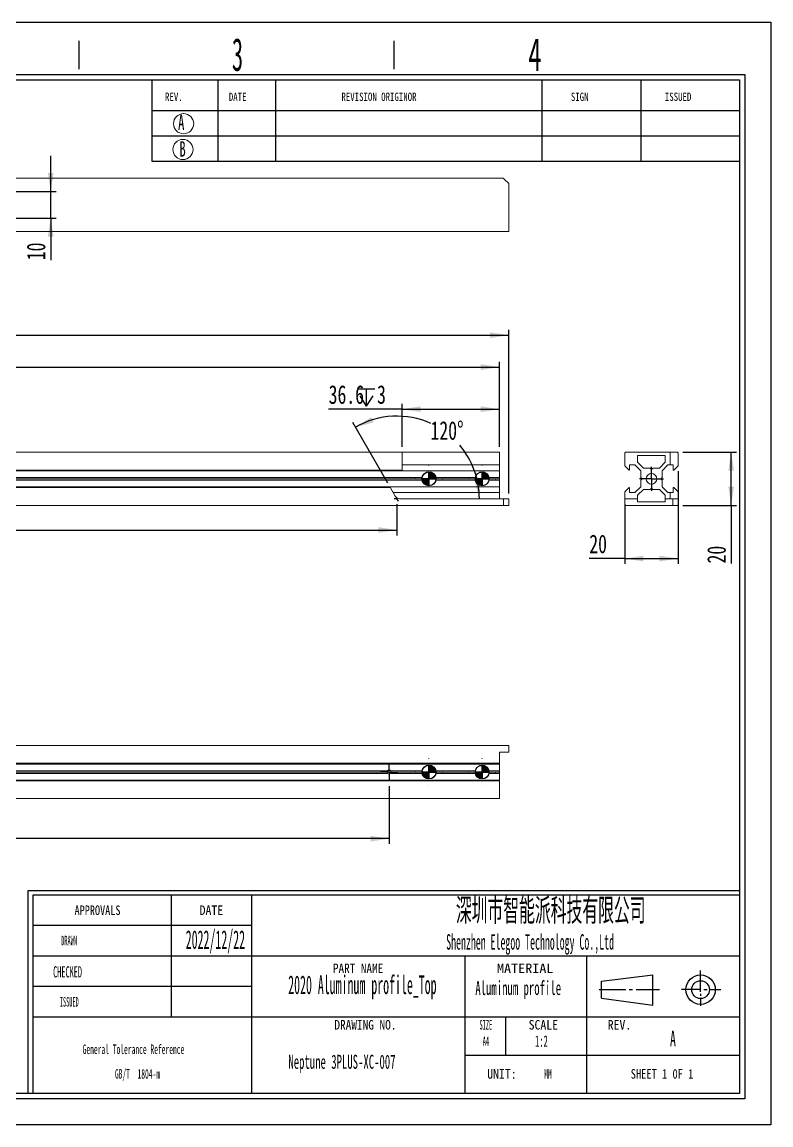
# Model space of a CAD drawing. Header units: millimetres. Extents: x 2 to 295, y 1 to 209.
# Drawn here: x 154.2 to 295.1, y 1.3 to 208.7 of the extents above; entities that cross this region are included whole.
import ezdxf

# ---------------------------------------------------------------- set-up
doc = ezdxf.new("R2010")
doc.units = ezdxf.units.MM
doc.layers.add('SLD-0', color=179, linetype='Continuous')
doc.styles.add('SLDTEXTSTYLE1', font='TXT', dxfattribs={"width": 0.469})
doc.styles.add('SLDTEXTSTYLE10', font='TXT', dxfattribs={"width": 0.7865})
doc.styles.add('SLDTEXTSTYLE11', font='TXT', dxfattribs={"width": 0.862222})
doc.styles.add('SLDTEXTSTYLE12', font='TXT', dxfattribs={"width": 1.089})
doc.styles.add('SLDTEXTSTYLE13', font='TXT', dxfattribs={"width": 0.56, "bigfont": 'bigfont'})
doc.styles.add('SLDTEXTSTYLE14', font='TXT', dxfattribs={"width": 0.805625})
doc.styles.add('SLDTEXTSTYLE15', font='TXT', dxfattribs={"width": 0.7})
doc.styles.add('SLDTEXTSTYLE2', font='TXT', dxfattribs={"width": 0.56})
doc.styles.add('SLDTEXTSTYLE4', font='TXT', dxfattribs={"width": 0.484})
doc.styles.add('SLDTEXTSTYLE5', font='TXT', dxfattribs={"width": 0.40535})
doc.styles.add('SLDTEXTSTYLE6', font='TXT', dxfattribs={"width": 0.6})
doc.styles.add('SLDTEXTSTYLE7', font='TXT', dxfattribs={"width": 0.5025})
doc.styles.add('SLDTEXTSTYLE8', font='TXT', dxfattribs={"width": 0.9075})
doc.styles.add('SLDTEXTSTYLE9', font='TXT', dxfattribs={"width": 0.870455})
doc.dimstyles.new('SLDDIMSTYLE0', dxfattribs={"dimtxt": 3.5, "dimasz": 3.5, "dimexe": 0, "dimexo": 0.0625, "dimgap": 0.875, "dimtad": 2, "dimlfac": 2, "dimrnd": 1e-09, "dimzin": 12, "dimdsep": 46, "dimtxsty": 'SLDTEXTSTYLE1', "dimsah": 1, "dimcen": 0.09, "dimadec": 0, "dimazin": 3, "dimtfac": 1, "dimtofl": 0, "dimtmove": 0, "dimatfit": 3, "dimfxl": 0, "dimfrac": 2, "dimtolj": 1, "dimtzin": 12, "dimarcsym": 0})
doc.dimstyles.new('SLDDIMSTYLE1', dxfattribs={"dimtxt": 3.5, "dimasz": 3.5, "dimexe": 0, "dimexo": 0.0625, "dimgap": 0.875, "dimtad": 0, "dimtih": 1, "dimtoh": 1, "dimdec": 4, "dimlfac": 2, "dimzin": 12, "dimdsep": 46, "dimtxsty": 'SLDTEXTSTYLE1', "dimsah": 1, "dimcen": 0.09, "dimadec": 1, "dimazin": 3, "dimtfac": 1, "dimtdec": 1, "dimtofl": 0, "dimtmove": 0, "dimatfit": 3, "dimfxl": 0, "dimfrac": 2, "dimtolj": 1, "dimtzin": 12, "dimarcsym": 0})
doc.dimstyles.new('SLDDIMSTYLE3', dxfattribs={"dimtxt": 3.5, "dimasz": 3.5, "dimexe": 0, "dimexo": 0.0625, "dimgap": 0.875, "dimtad": 2, "dimlfac": 2, "dimrnd": 1e-09, "dimzin": 12, "dimdsep": 46, "dimtxsty": 'SLDTEXTSTYLE1', "dimsah": 1, "dimcen": 0.09, "dimadec": 0, "dimazin": 3, "dimtfac": 1, "dimtmove": 0, "dimatfit": 0, "dimfxl": 0, "dimfrac": 2, "dimtolj": 1, "dimtzin": 12, "dimarcsym": 0})

# ---------------------------------------------------------------- blocks, each defined once
blk = doc.blocks.new('SW_NOTE_2')
at = {"layer": 'SLD-0', "color": 0, "char_height": 1.7927, "attachment_point": 2, "style": 'SLDTEXTSTYLE4'}
for s, insert in [('General Tolerance Reference', (12.75, 2.31)), ('GB/T  1804-m', (13.51, -2.32))]:
    blk.add_mtext(s, dxfattribs=dict(at, insert=insert))
blk = doc.blocks.new('_D')
at = {"layer": 'SLD-0'}
for p, q in [((46.83, 118.04), (46.83, 112.16)), ((224.73, 118.04), (224.73, 112.16)), ((46.83, 113.16), (224.73, 113.16))]:
    blk.add_line(p, q, dxfattribs=at)
for points in [[(46.83, 113.16), (50.33, 112.62), (50.33, 113.7)], [(224.73, 113.16), (221.23, 113.7), (221.23, 112.62)]]:
    blk.add_solid(points, dxfattribs=at)
at = {"layer": 'SLD-0', "insert": (126.95, 117.67), "char_height": 3.5, "attachment_point": 1, "style": 'SLDTEXTSTYLE15'}
blk.add_mtext('355.8', dxfattribs=at)
blk = doc.blocks.new('SW_SYMBOL_HOLE_DEPTH')
at = {"layer": 'SLD-0', "color": 0}
for p, q in [((0, 875), (800, 875)), ((100, 555), (400, 75)), ((400, 875), (400, 75)), ((700, 555), (400, 75))]:
    blk.add_line(p, q, dxfattribs=at)
blk = doc.blocks.new('_D_4')
at = {"layer": 'SLD-0'}
for p, q in [((225.73, 128.79), (225.73, 136.88)), ((244.03, 128.79), (244.03, 136.88)), ((225.73, 135.88), (211.9, 135.88)), ((225.73, 135.88), (244.03, 135.88))]:
    blk.add_line(p, q, dxfattribs=at)
for points in [[(225.73, 135.88), (229.23, 135.34), (229.23, 136.42)], [(244.03, 135.88), (240.53, 136.42), (240.53, 135.34)]]:
    blk.add_solid(points, dxfattribs=at)
at = {"layer": 'SLD-0', "xscale": 0.004072727272727273, "yscale": 0.004072727272727273, "zscale": 0.004072727272727273}
blk.add_blockref('SW_SYMBOL_HOLE_DEPTH', (217.34, 136.16), dxfattribs=at)
at = {"layer": 'SLD-0', "char_height": 3.5, "attachment_point": 1, "style": 'SLDTEXTSTYLE15'}
for s, insert in [('36.6', (211.9, 140.39)), ('3', (221.01, 140.39))]:
    blk.add_mtext(s, dxfattribs=dict(at, insert=insert))
blk = doc.blocks.new('_D_5')
at = {"layer": 'SLD-0'}
for p, q in [((25.78, 120.04), (25.78, 150.79)), ((25.78, 149.79), (245.78, 149.79)), ((245.78, 120.04), (245.78, 150.79))]:
    blk.add_line(p, q, dxfattribs=at)
for points in [[(25.78, 149.79), (29.28, 149.25), (29.28, 150.33)], [(245.78, 149.79), (242.28, 150.33), (242.28, 149.25)]]:
    blk.add_solid(points, dxfattribs=at)
at = {"layer": 'SLD-0', "insert": (131.74, 154.3), "char_height": 3.5, "attachment_point": 1, "style": 'SLDTEXTSTYLE15'}
blk.add_mtext('440', dxfattribs=at)
blk = doc.blocks.new('_D_6')
at = {"layer": 'SLD-0'}
for p, q in [((27.53, 128.79), (27.53, 144.79)), ((27.53, 143.79), (244.03, 143.79)), ((244.03, 128.79), (244.03, 144.79))]:
    blk.add_line(p, q, dxfattribs=at)
for points in [[(27.53, 143.79), (31.03, 143.25), (31.03, 144.33)], [(244.03, 143.79), (240.53, 144.33), (240.53, 143.25)]]:
    blk.add_solid(points, dxfattribs=at)
at = {"layer": 'SLD-0', "insert": (131.74, 148.3), "char_height": 3.5, "attachment_point": 1, "style": 'SLDTEXTSTYLE15'}
blk.add_mtext('433', dxfattribs=at)
blk = doc.blocks.new('_D_7')
at = {"layer": 'SLD-0'}
blk.add_line((223.03, 121.99), (216.46, 133.36), dxfattribs=at)
for start, end in [(65.5829, 120), (0, 40.4127)]:
    blk.add_arc((224.73, 119.04), 15.53, start, end, dxfattribs=at)
for points in [[(216.96, 132.49), (220.38, 133.4), (219.95, 134.39)], [(240.26, 119.04), (240.41, 122.58), (239.34, 122.46)]]:
    blk.add_solid(points, dxfattribs=at)
at = {"layer": 'SLD-0', "insert": (231.06, 133.62), "char_height": 3.5, "attachment_point": 1, "style": 'SLDTEXTSTYLE15'}
blk.add_mtext('120°', dxfattribs=at)
blk = doc.blocks.new('SW_CENTERMARKSYMBOL_2')
at = {"layer": 'SLD-0', "color": 0}
for p, q in [((0, 2.5), (0, 2.55)), ((-2.5, 0), (-2.55, 0)), ((0, 0), (-1.25, 0)), ((0, 0), (0, 1.25)), ((0, 0), (0, -1.25)), ((0, 0), (1.25, 0)), ((2.5, 0), (2.55, 0)), ((0, -2.5), (0, -2.55))]:
    blk.add_line(p, q, dxfattribs=at)
blk = doc.blocks.new('SW_CENTERMARKSYMBOL_3')
at = {"layer": 'SLD-0', "color": 0}
for p, q in [((0, 2.5), (0, 2.55)), ((-2.5, 0), (-2.55, 0)), ((0, 0), (-1.25, 0)), ((0, 0), (0, 1.25)), ((0, 0), (0, -1.25)), ((0, 0), (1.25, 0)), ((2.5, 0), (2.55, 0)), ((0, -2.5), (0, -2.55))]:
    blk.add_line(p, q, dxfattribs=at)
blk = doc.blocks.new('SW_DOWELSYMBOL_0')
at = {"linetype": 'Continuous', "lineweight": 0}
h = blk.add_hatch(color=0, dxfattribs=at)
edge = h.paths.add_edge_path(flags=0)
edge.add_arc((0, 0), 1.3, 180, 270)
edge.add_line((0, -1.3), (0, 0))
edge.add_line((0, 0), (-1.3, 0))
h = blk.add_hatch(color=0, dxfattribs=at)
edge = h.paths.add_edge_path(flags=0)
edge.add_arc((0, 0), 1.3, 0, 90)
edge.add_line((0, 1.3), (0, 0))
edge.add_line((0, 0), (1.3, 0))
at = {"layer": 'SLD-0', "color": 0}
blk.add_circle((0, 0), 1.3, dxfattribs=at)
blk = doc.blocks.new('SW_DOWELSYMBOL_1')
at = {"linetype": 'Continuous', "lineweight": 0}
h = blk.add_hatch(color=0, dxfattribs=at)
edge = h.paths.add_edge_path(flags=0)
edge.add_arc((0, 0), 1.3, 180, 270)
edge.add_line((0, -1.3), (0, 0))
edge.add_line((0, 0), (-1.3, 0))
h = blk.add_hatch(color=0, dxfattribs=at)
edge = h.paths.add_edge_path(flags=0)
edge.add_arc((0, 0), 1.3, 0, 90)
edge.add_line((0, 1.3), (0, 0))
edge.add_line((0, 0), (1.3, 0))
at = {"layer": 'SLD-0', "color": 0}
blk.add_circle((0, 0), 1.3, dxfattribs=at)
blk = doc.blocks.new('_D_8')
at = {"layer": 'SLD-0'}
for p, q in [((277.63, 124.23), (277.63, 106.79)), ((267.63, 118.04), (267.63, 106.79)), ((267.63, 107.79), (260.93, 107.79)), ((267.63, 107.79), (277.63, 107.79))]:
    blk.add_line(p, q, dxfattribs=at)
for points in [[(267.63, 107.79), (271.13, 107.25), (271.13, 108.33)], [(277.63, 107.79), (274.13, 108.33), (274.13, 107.25)]]:
    blk.add_solid(points, dxfattribs=at)
at = {"layer": 'SLD-0', "insert": (260.93, 112.3), "char_height": 3.5, "attachment_point": 1, "style": 'SLDTEXTSTYLE15'}
blk.add_mtext('20', dxfattribs=at)
blk = doc.blocks.new('_D_9')
at = {"layer": 'SLD-0'}
for p, q in [((278.53, 127.79), (288.63, 127.79)), ((287.63, 117.79), (287.63, 127.79)), ((278.53, 117.79), (288.63, 117.79)), ((287.63, 117.79), (287.63, 106.87))]:
    blk.add_line(p, q, dxfattribs=at)
for points in [[(287.63, 127.79), (287.09, 124.29), (288.16, 124.29)], [(287.63, 117.79), (288.16, 121.29), (287.09, 121.29)]]:
    blk.add_solid(points, dxfattribs=at)
at = {"layer": 'SLD-0', "insert": (283.11, 106.87), "char_height": 3.5, "attachment_point": 1, "rotation": 90, "style": 'SLDTEXTSTYLE15'}
blk.add_mtext('20', dxfattribs=at)
blk = doc.blocks.new('SW_CENTERMARKSYMBOL_4')
at = {"layer": 'SLD-0', "color": 0}
for p, q in [((0, 1.25), (0, 2.25)), ((-1.25, 0), (-2.25, 0)), ((0, 0), (-1.25, 0)), ((0, 0), (0, 1.25)), ((0, 0), (0, -1.25)), ((0, 0), (1.25, 0)), ((1.25, 0), (2.25, 0)), ((0, -1.25), (0, -2.25))]:
    blk.add_line(p, q, dxfattribs=at)
blk = doc.blocks.new('_D_10')
at = {"layer": 'SLD-0'}
for p, q in [((48.28, 65), (48.28, 54.13)), ((223.28, 65), (223.28, 54.13)), ((223.28, 55.13), (48.28, 55.13))]:
    blk.add_line(p, q, dxfattribs=at)
for points in [[(48.28, 55.13), (51.78, 54.59), (51.78, 55.66)], [(223.28, 55.13), (219.78, 55.66), (219.78, 54.59)]]:
    blk.add_solid(points, dxfattribs=at)
at = {"layer": 'SLD-0', "insert": (142.29, 59.64), "char_height": 3.5, "attachment_point": 1, "style": 'SLDTEXTSTYLE15'}
blk.add_mtext('350', dxfattribs=at)
blk = doc.blocks.new('SW_CENTERMARKSYMBOL_6')
at = {"layer": 'SLD-0', "color": 0}
for p, q in [((-1.25, 0), (-1.65, 0)), ((0, 0), (-1.25, 0)), ((0, 1.25), (0, 1.65)), ((0, 0), (0, 1.25)), ((0, 0), (0, -1.25)), ((0, 0), (1.25, 0)), ((1.25, 0), (1.65, 0)), ((0, -1.25), (0, -1.65))]:
    blk.add_line(p, q, dxfattribs=at)
blk = doc.blocks.new('SW_CENTERMARKSYMBOL_7')
at = {"layer": 'SLD-0', "color": 0}
for p, q in [((0, 2.5), (0, 2.55)), ((-2.5, 0), (-2.55, 0)), ((0, 0), (-1.25, 0)), ((0, 0), (0, 1.25)), ((0, 0), (0, -1.25)), ((0, 0), (1.25, 0)), ((2.5, 0), (2.55, 0)), ((0, -2.5), (0, -2.55))]:
    blk.add_line(p, q, dxfattribs=at)
blk = doc.blocks.new('SW_CENTERMARKSYMBOL_8')
at = {"layer": 'SLD-0', "color": 0}
for p, q in [((0, 2.5), (0, 2.55)), ((-2.5, 0), (-2.55, 0)), ((0, 0), (-1.25, 0)), ((0, 0), (0, 1.25)), ((0, 0), (0, -1.25)), ((0, 0), (1.25, 0)), ((2.5, 0), (2.55, 0)), ((0, -2.5), (0, -2.55))]:
    blk.add_line(p, q, dxfattribs=at)
blk = doc.blocks.new('SW_DOWELSYMBOL_4')
at = {"linetype": 'Continuous', "lineweight": 0}
h = blk.add_hatch(color=0, dxfattribs=at)
edge = h.paths.add_edge_path(flags=0)
edge.add_arc((0, 0), 1.3, 180, 270)
edge.add_line((0, -1.3), (0, 0))
edge.add_line((0, 0), (-1.3, 0))
h = blk.add_hatch(color=0, dxfattribs=at)
edge = h.paths.add_edge_path(flags=0)
edge.add_arc((0, 0), 1.3, 0, 90)
edge.add_line((0, 1.3), (0, 0))
edge.add_line((0, 0), (1.3, 0))
at = {"layer": 'SLD-0', "color": 0}
blk.add_circle((0, 0), 1.3, dxfattribs=at)
blk = doc.blocks.new('SW_DOWELSYMBOL_5')
at = {"linetype": 'Continuous', "lineweight": 0}
h = blk.add_hatch(color=0, dxfattribs=at)
edge = h.paths.add_edge_path(flags=0)
edge.add_arc((0, 0), 1.3, 180, 270)
edge.add_line((0, -1.3), (0, 0))
edge.add_line((0, 0), (-1.3, 0))
h = blk.add_hatch(color=0, dxfattribs=at)
edge = h.paths.add_edge_path(flags=0)
edge.add_arc((0, 0), 1.3, 0, 90)
edge.add_line((0, 1.3), (0, 0))
edge.add_line((0, 0), (1.3, 0))
at = {"layer": 'SLD-0', "color": 0}
blk.add_circle((0, 0), 1.3, dxfattribs=at)
blk = doc.blocks.new('_D_12')
at = {"layer": 'SLD-0'}
for p, q in [((159.62, 176.82), (159.62, 183.55)), ((151.28, 176.82), (160.62, 176.82)), ((159.62, 171.82), (159.62, 176.82)), ((151.28, 171.82), (160.62, 171.82)), ((159.62, 171.82), (159.62, 163.88))]:
    blk.add_line(p, q, dxfattribs=at)
for points in [[(159.62, 176.82), (160.16, 180.32), (159.08, 180.32)], [(159.62, 171.82), (159.08, 168.32), (160.16, 168.32)]]:
    blk.add_solid(points, dxfattribs=at)
at = {"layer": 'SLD-0', "insert": (155.11, 163.88), "char_height": 3.5, "attachment_point": 1, "rotation": 90, "style": 'SLDTEXTSTYLE15'}
blk.add_mtext('10', dxfattribs=at)

msp = doc.modelspace()

# ---------------------------------------------------------------- linework, layer by layer
at = {"color": 7, "linetype": 'Continuous', "lineweight": 15}
for p, q in [((26.778305, 179.319094), (244.778305, 179.319094)), ((244.878305, 179.219094), (244.778305, 179.319094)), ((245.778305, 178.319094), (244.878305, 179.219094)), ((245.778305, 178.319094), (245.778305, 169.419094)), ((245.778305, 169.319094), (25.778305, 169.319094)), ((245.778305, 169.419094), (245.778305, 169.319094)), ((45.828305, 127.790311), (225.728305, 127.790311)), ((225.728305, 127.790311), (225.728305, 127.690311)), ((225.728305, 127.790311), (244.028305, 127.790311)), ((225.728305, 127.690311), (225.728305, 125.231732)), ((244.028305, 125.395336), (244.028305, 127.790311)), ((267.626373, 125.231732), (267.626373, 127.690311)), ((267.726373, 127.790311), (276.126373, 127.790311)), ((270.021348, 127.142295), (275.231399, 127.142295)), ((270.021348, 127.142295), (270.021348, 125.890311)), ((275.231399, 125.890311), (275.231399, 127.142295)), ((276.126373, 125.395336), (276.126373, 127.790311)), ((276.126373, 127.790311), (277.526373, 127.790311)), ((277.626373, 125.231732), (277.626373, 127.690311)), ((45.828305, 124.431732), (225.728305, 124.431732)), ((244.028305, 125.395336), (225.728305, 125.395336)), ((225.728305, 125.231732), (225.728305, 125.161021)), ((225.728305, 124.461021), (225.728305, 125.161021)), ((225.728305, 124.461021), (225.728305, 124.431732)), ((244.028305, 124.295336), (244.028305, 125.395336)), ((268.355663, 124.461021), (267.655663, 125.161021)), ((269.526373, 125.395336), (268.526373, 125.395336)), ((268.526373, 125.395336), (268.526373, 124.531732)), ((270.626373, 124.295336), (269.526373, 125.395336)), ((270.021348, 125.890311), (271.121348, 124.790311)), ((271.121348, 124.790311), (272.376373, 124.790311)), ((272.376373, 124.790311), (272.626373, 124.540311)), ((272.626373, 124.540311), (272.876373, 124.790311)), ((272.876373, 124.790311), (274.131399, 124.790311)), ((274.131399, 124.790311), (275.231399, 125.890311)), ((275.726373, 125.395336), (274.626373, 124.295336)), ((276.126373, 125.395336), (275.726373, 125.395336)), ((276.726373, 125.395336), (276.126373, 125.395336)), ((276.726373, 124.531732), (276.726373, 125.395336)), ((277.597084, 125.161021), (276.897084, 124.461021)), ((244.028305, 124.295336), (27.528305, 124.295336)), ((229.50257, 123.040311), (42.05404, 123.040311)), ((229.50257, 122.540311), (42.05404, 122.540311)), ((229.478305, 122.790311), (42.078305, 122.790311)), ((239.50257, 123.040311), (232.05404, 123.040311)), ((239.50257, 122.540311), (232.05404, 122.540311)), ((239.478305, 122.790311), (232.078305, 122.790311)), ((244.028305, 123.040311), (242.05404, 123.040311)), ((244.028305, 122.540311), (242.05404, 122.540311)), ((244.028305, 122.790311), (242.078305, 122.790311)), ((244.028305, 123.040311), (244.028305, 124.295336)), ((244.028305, 122.790311), (244.028305, 123.040311)), ((244.028305, 122.540311), (244.028305, 122.790311)), ((244.028305, 121.285286), (244.028305, 122.540311)), ((270.626373, 123.040311), (270.626373, 124.295336)), ((270.876373, 122.790311), (270.626373, 123.040311)), ((270.626373, 122.540311), (270.876373, 122.790311)), ((270.626373, 121.285286), (270.626373, 122.540311)), ((274.626373, 123.040311), (274.376373, 122.790311)), ((274.376373, 122.790311), (274.626373, 122.540311)), ((274.626373, 124.295336), (274.626373, 123.040311)), ((274.626373, 122.540311), (274.626373, 121.285286)), ((244.028305, 121.285286), (27.528305, 121.285286)), ((223.510917, 121.148889), (48.045694, 121.148889)), ((223.510917, 121.148889), (223.527827, 121.1196)), ((223.931972, 120.4196), (223.527827, 121.1196)), ((223.931972, 120.4196), (223.972797, 120.348889)), ((223.972797, 120.348889), (224.43963, 119.540311)), ((241.540543, 121.790311), (241.608968, 121.790311)), ((244.028305, 120.185286), (244.028305, 121.285286)), ((267.626373, 119.040311), (267.626373, 120.348889)), ((267.655663, 120.4196), (268.355663, 121.1196)), ((268.526373, 121.048889), (268.526373, 120.185286)), ((269.526373, 120.185286), (270.626373, 121.285286)), ((271.121348, 120.790311), (270.021348, 119.690311)), ((272.376373, 120.790311), (271.121348, 120.790311)), ((272.626373, 121.040311), (272.376373, 120.790311)), ((272.876373, 120.790311), (272.626373, 121.040311)), ((274.131399, 120.790311), (272.876373, 120.790311)), ((275.231399, 119.690311), (274.131399, 120.790311)), ((274.626373, 121.285286), (275.726373, 120.185286)), ((276.726373, 120.185286), (276.726373, 121.048889)), ((276.897084, 121.1196), (277.597084, 120.4196)), ((277.626373, 119.540311), (277.626373, 120.348889)), ((224.067254, 120.185286), (244.028305, 120.185286)), ((225.305656, 119.040311), (244.778305, 119.040311)), ((244.028305, 119.040311), (244.028305, 120.185286)), ((244.778305, 117.890311), (244.778305, 119.040311)), ((244.778305, 119.040311), (245.778305, 119.040311)), ((245.778305, 119.040311), (245.778305, 117.790311)), ((267.626373, 117.890311), (267.626373, 119.040311)), ((267.626373, 119.040311), (270.021348, 119.040311)), ((268.526373, 120.185286), (269.526373, 120.185286)), ((270.021348, 119.690311), (270.021348, 119.040311)), ((270.021348, 119.040311), (270.021348, 118.438327)), ((275.231399, 118.438327), (270.021348, 118.438327)), ((275.231399, 119.040311), (275.231399, 119.690311)), ((275.231399, 118.438327), (275.231399, 119.040311)), ((275.231399, 119.040311), (276.626373, 119.040311)), ((275.726373, 120.185286), (276.126373, 120.185286)), ((276.126373, 119.040311), (276.126373, 120.185286)), ((276.126373, 120.185286), (276.726373, 120.185286)), ((276.626373, 117.790311), (276.626373, 119.040311)), ((276.626373, 119.040311), (277.626373, 119.040311)), ((277.626373, 119.540311), (277.626373, 119.040311)), ((277.626373, 119.040311), (277.626373, 117.890311)), ((244.878305, 117.790311), (26.678305, 117.790311)), ((245.778305, 117.790311), (244.878305, 117.790311)), ((276.626373, 117.790311), (267.726373, 117.790311)), ((277.526373, 117.790311), (276.626373, 117.790311)), ((25.778305, 72.650702), (245.778305, 72.650702)), ((245.778305, 72.650702), (245.778305, 72.550702)), ((244.028305, 70.092124), (244.028305, 71.400702)), ((244.028305, 71.400702), (245.778305, 71.400702)), ((245.778305, 72.550702), (245.778305, 71.400702)), ((27.528305, 69.292124), (244.028305, 69.292124)), ((244.028305, 69.155727), (27.528305, 69.155727)), ((241.608968, 68.650702), (241.540543, 68.650702)), ((244.028305, 70.092124), (244.028305, 70.021413)), ((244.028305, 69.321413), (244.028305, 70.021413)), ((244.028305, 69.321413), (244.028305, 69.292124)), ((244.028305, 69.155727), (244.028305, 69.292124)), ((244.028305, 67.900702), (244.028305, 69.155727)), ((222.966055, 67.900702), (136.090555, 67.900702)), ((222.966055, 67.400702), (136.090555, 67.400702)), ((222.878305, 67.650702), (136.178305, 67.650702)), ((229.50257, 67.900702), (223.590555, 67.900702)), ((229.50257, 67.400702), (223.590555, 67.400702)), ((229.478305, 67.650702), (223.678305, 67.650702)), ((239.50257, 67.900702), (232.05404, 67.900702)), ((239.50257, 67.400702), (232.05404, 67.400702)), ((239.478305, 67.650702), (232.078305, 67.650702)), ((244.028305, 67.900702), (242.05404, 67.900702)), ((244.028305, 67.400702), (242.05404, 67.400702)), ((244.028305, 67.650702), (242.078305, 67.650702)), ((244.028305, 67.650702), (244.028305, 67.900702)), ((244.028305, 67.400702), (244.028305, 67.650702)), ((244.028305, 66.145677), (244.028305, 67.400702)), ((244.028305, 66.145677), (27.528305, 66.145677)), ((244.028305, 66.009281), (27.528305, 66.009281)), ((244.028305, 66.009281), (244.028305, 66.145677)), ((244.028305, 66.009281), (244.028305, 65.979991)), ((244.028305, 65.279991), (244.028305, 65.979991)), ((244.028305, 65.279991), (244.028305, 65.209281)), ((244.028305, 62.750702), (244.028305, 65.209281)), ((244.028305, 62.650702), (27.528305, 62.650702)), ((244.028305, 62.750702), (244.028305, 62.650702))]:
    msp.add_line(p, q, dxfattribs=at)
msp.add_circle((272.626373, 122.790311), 1, dxfattribs=at)
for centre, radius, start, end in [((267.726373, 127.690311), 0.1, 90, 180), ((277.526373, 127.690311), 0.1, 0, 90), ((267.726373, 125.231732), 0.1, 180, 225), ((268.426373, 124.531732), 0.1, 225, 0), ((276.826373, 124.531732), 0.1, 180, 315), ((277.526373, 125.231732), 0.1, 315, 0), ((230.778305, 122.790311), 1.3, 168.91251079, 180), ((230.778305, 122.790311), 1.3, 180, 191.08748921), ((230.778305, 122.790311), 1.3, 11.08748921, 168.91251079), ((230.778305, 122.790311), 1.3, 191.08748921, 348.91251079), ((230.778305, 122.790311), 1.3, 0, 11.08748921), ((230.778305, 122.790311), 1.3, 348.91251079, 0), ((240.778305, 122.790311), 1.3, 168.91251079, 180), ((240.778305, 122.790311), 1.3, 180, 191.08748921), ((240.778305, 122.790311), 1.3, 11.08748921, 168.91251079), ((240.778305, 122.790311), 1.3, 191.08748921, 348.91251079), ((240.778305, 122.790311), 1.3, 0, 11.08748921), ((240.778305, 122.790311), 1.3, 348.91251079, 0), ((267.726373, 120.348889), 0.1, 135, 180), ((268.426373, 121.048889), 0.1, 0, 135), ((276.826373, 121.048889), 0.1, 45, 180), ((277.526373, 120.348889), 0.1, 0, 45), ((225.305656, 120.040311), 1, 210, 270), ((244.878305, 117.890311), 0.1, 180, 270), ((267.726373, 117.890311), 0.1, 180, 270), ((277.526373, 117.890311), 0.1, 270, 0), ((230.778305, 67.650702), 1.3, 11.08748921, 168.91251079), ((240.778305, 67.650702), 1.3, 11.08748921, 168.91251079), ((223.278305, 67.650702), 0.4, 141.31781255, 180), ((223.278305, 67.650702), 0.4, 180, 218.68218745), ((223.278305, 67.650702), 0.4, 38.68218745, 141.31781255), ((223.278305, 67.650702), 0.4, 218.68218745, 321.31781255), ((223.278305, 67.650702), 0.4, 360, 38.68218745), ((223.278305, 67.650702), 0.4, 321.31781255, 360), ((230.778305, 67.650702), 1.3, 168.91251079, 180), ((230.778305, 67.650702), 1.3, 180, 191.08748921), ((230.778305, 67.650702), 1.3, 191.08748921, 348.91251079), ((230.778305, 67.650702), 1.3, 0, 11.08748921), ((230.778305, 67.650702), 1.3, 348.91251079, 0), ((240.778305, 67.650702), 1.3, 168.91251079, 180), ((240.778305, 67.650702), 1.3, 180, 191.08748921), ((240.778305, 67.650702), 1.3, 191.08748921, 348.91251079), ((240.778305, 67.650702), 1.3, 0, 11.08748921), ((240.778305, 67.650702), 1.3, 348.91251079, 0)]:
    msp.add_arc(centre, radius, start, end, dxfattribs=at)
at = {"layer": 'SLD-0'}
for p, q in [((1.59068, 208.673741), (295.106559, 208.673741)), ((295.106559, 208.673741), (295.106559, 1.29378)), ((12.674821, 197.810981), (289.181417, 197.810981)), ((252.017419, 197.810981), (252.017419, 182.51367)), ((270.599418, 197.810981), (270.599418, 182.51367)), ((289.181417, 197.810981), (289.181417, 7.218922)), ((224.805656, 119.040311), (224.228305, 119.040311)), ((224.68963, 119.107298), (224.978305, 118.607298)), ((289.181417, 7.218922), (12.674821, 7.218922)), ((295.106559, 1.29378), (1.59068, 1.29378))]:
    msp.add_line(p, q, dxfattribs=at)
at = {"layer": 'SLD-0', "color": 6, "linetype": 'Continuous'}
for p, q in [((164.952456, 199.786029), (164.952456, 205.169493)), ((224.203874, 199.786029), (224.203874, 205.169493)), ((11.687298, 198.798505), (290.168941, 198.798505)), ((290.168941, 198.798505), (290.168941, 6.231398)), ((290.168941, 6.231398), (11.687298, 6.231398))]:
    msp.add_line(p, q, dxfattribs=at)
at = {"layer": 'SLD-0', "color": 179, "linetype": 'Continuous'}
for p, q in [((178.658812, 197.810981), (178.658812, 182.51367)), ((191.050193, 197.810981), (191.050193, 182.51367)), ((201.886311, 197.810981), (201.886311, 182.51367)), ((178.658812, 192.07449), (289.181417, 192.07449)), ((178.658812, 187.29408), (289.181417, 187.29408)), ((178.658812, 182.51367), (289.181417, 182.51367)), ((289.181417, 45.329369), (155.329943, 45.329369)), ((155.329943, 45.329369), (155.329943, 7.218922)), ((289.181417, 44.506118), (156.286025, 44.506118)), ((156.286025, 44.506118), (156.286025, 7.218922)), ((182.280757, 44.506118), (182.280757, 21.560151)), ((197.397549, 44.506118), (197.397549, 7.218922)), ((197.397549, 38.769627), (156.286025, 38.769627)), ((289.181417, 33.033135), (156.286025, 33.033135)), ((237.552991, 33.033135), (237.552991, 7.218922)), ((260.498958, 7.218922), (260.498958, 33.033135)), ((263.255197, 28.353835), (272.887949, 29.53819)), ((272.887949, 23.846065), (272.887949, 29.53819)), ((281.869323, 26.349536), (281.869323, 30.316329)), ((197.397549, 27.296643), (156.286025, 27.296643)), ((263.255197, 25.106425), (263.255197, 28.353835)), ((262.785614, 26.732777), (267.830118, 26.732777)), ((263.255197, 25.106425), (272.887949, 23.846065)), ((268.460681, 26.732777), (269.091244, 26.732777)), ((269.721807, 26.732777), (274.135748, 26.732777)), ((281.869323, 26.732777), (278.268384, 26.732777)), ((281.869323, 25.966294), (281.869323, 25.583053)), ((281.869323, 25.199812), (281.869323, 23.666846)), ((282.499886, 26.732777), (283.130449, 26.732777)), ((283.761012, 26.732777), (285.652701, 26.732777)), ((289.181417, 21.560151), (156.286025, 21.560151)), ((245.201647, 21.560151), (245.201647, 14.389537)), ((237.552991, 14.389537), (289.181417, 14.389537))]:
    msp.add_line(p, q, dxfattribs=at)
at = {"layer": 'SLD-0', "lineweight": 0}
for centre in [(184.622113, 189.563564), (184.499362, 184.714905)]:
    msp.add_circle(centre, 1.89438, dxfattribs=at)
at = {"layer": 'SLD-0', "color": 179, "linetype": 'Continuous'}
for radius in [2.771446, 1.668958]:
    msp.add_circle((281.869323, 26.732777), radius, dxfattribs=at)

# ---------------------------------------------------------------- block references
at = {"layer": 'SLD-0'}
for name, p in [('SW_CENTERMARKSYMBOL_2', (230.778305, 122.790311)), ('SW_CENTERMARKSYMBOL_3', (240.778305, 122.790311)), ('SW_CENTERMARKSYMBOL_4', (272.626373, 122.790311)), ('SW_DOWELSYMBOL_1', (230.778305, 122.790311)), ('SW_DOWELSYMBOL_0', (240.778305, 122.790311)), ('SW_CENTERMARKSYMBOL_6', (223.278305, 67.650702)), ('SW_CENTERMARKSYMBOL_7', (230.778305, 67.650702)), ('SW_DOWELSYMBOL_5', (230.778305, 67.650702)), ('SW_CENTERMARKSYMBOL_8', (240.778305, 67.650702)), ('SW_DOWELSYMBOL_4', (240.778305, 67.650702))]:
    msp.add_blockref(name, p, dxfattribs=at)
at = {"layer": 'SLD-0', "color": 179}
msp.add_blockref('SW_NOTE_2', (162.437883, 14.110869), dxfattribs=at)

# ---------------------------------------------------------------- texts
at = {"layer": 'SLD-0'}
for s, insert, char_height, attachment_point, style in [('3', (193.70665, 205.665503), 6.172023, 1, 'SLDTEXTSTYLE7'), ('4', (249.440535, 205.65931), 6.172023, 1, 'SLDTEXTSTYLE6'), ('A', (183.577843, 191.286193), 2.903437, 1, 'SLDTEXTSTYLE6'), ('B', (183.831894, 186.271193), 2.903437, 1, 'SLDTEXTSTYLE6'), ('\\M+1905B圳\\M+18E73\\M+19271\\M+1945C\\M+19468\\M+189C8\\M+18B5A\\M+1974C\\M+18CC0\\M+18CF6\\M+18E69', (253.675641, 43.942946), 4.82808041, 2, 'SLDTEXTSTYLE13'), ('2022/12/22', (185.017827, 37.89544), 3.5, 1, 'SLDTEXTSTYLE1'), ('2020 Aluminum profile_Top', (204.293686, 29.396801), 3.5, 1, 'SLDTEXTSTYLE1'), ('Aluminum profile', (247.5621, 28.374464), 2.64583333, 2, 'SLDTEXTSTYLE2'), ('A', (276.113906, 18.995353), 2.910417, 1, 'SLDTEXTSTYLE2'), ('Neptune 3PLUS-XC-007', (214.409307, 14.491963), 2.64583333, 2, 'SLDTEXTSTYLE2')]:
    msp.add_mtext(s, dxfattribs=dict(at, insert=insert, char_height=char_height, attachment_point=attachment_point, style=style))
at = {"layer": 'SLD-0', "color": 179}
for s, insert, char_height, attachment_point, style in [('REV.', (181.128828, 195.400065), 1.5536332, 1, 'SLDTEXTSTYLE10'), ('DATE', (193.126471, 195.400065), 1.5536332, 1, 'SLDTEXTSTYLE10'), ('REVISION ORIGINOR', (214.308158, 195.400065), 1.55363318, 1, 'SLDTEXTSTYLE10'), ('SIGN', (257.466378, 195.400065), 1.5536332, 1, 'SLDTEXTSTYLE10'), ('ISSUED', (275.148131, 195.400065), 1.5536332, 1, 'SLDTEXTSTYLE10'), ('APPROVALS', (168.426559, 42.562703), 1.7926537, 2, 'SLDTEXTSTYLE10'), ('DATE', (189.849589, 42.562703), 1.7926537, 2, 'SLDTEXTSTYLE8'), ('DRAWN', (163.078228, 36.861791), 1.7926537, 2, 'SLDTEXTSTYLE5'), ('Shenzhen Elegoo Technology Co.,Ltd', (249.798303, 37.164683), 2.91041667, 2, 'SLDTEXTSTYLE1'), ('CHECKED', (162.792481, 31.13827), 2.1166667, 2, 'SLDTEXTSTYLE1'), ('PART NAME', (217.443725, 31.645427), 1.7926537, 2, 'SLDTEXTSTYLE11'), ('MATERIAL', (248.880158, 31.645427), 1.7926537, 2, 'SLDTEXTSTYLE12'), ('ISSUED', (163.11156, 25.336947), 1.7926537, 2, 'SLDTEXTSTYLE5'), ('DRAWING NO.', (218.82633, 21.021557), 1.79265367, 2, 'SLDTEXTSTYLE9'), ('SIZE', (241.478886, 21.021557), 1.7926537, 2, 'SLDTEXTSTYLE5'), ('SCALE', (252.288938, 21.021557), 1.7926537, 2, 'SLDTEXTSTYLE8'), ('REV.', (266.610152, 21.021557), 1.7926537, 2, 'SLDTEXTSTYLE8'), ('A4', (241.48981, 17.953131), 1.7926537, 2, 'SLDTEXTSTYLE5'), ('1:2', (251.93001, 18.120616), 2.1166667, 2, 'SLDTEXTSTYLE2'), ('UNIT:', (244.498695, 11.7907), 1.7926537, 2, 'SLDTEXTSTYLE8'), ('MM', (253.160862, 11.7907), 1.7926537, 2, 'SLDTEXTSTYLE4'), ('SHEET 1 0F 1', (274.619967, 11.7907), 1.79265367, 2, 'SLDTEXTSTYLE14')]:
    msp.add_mtext(s, dxfattribs=dict(at, insert=insert, char_height=char_height, attachment_point=attachment_point, style=style))

# ---------------------------------------------------------------- dimensions: what is measured, and where the dimension line sits
at = {"layer": 'SLD-0'}
for base, p1, p2, dimstyle, picture, middle in [((159.622654, 176.819094), (150.278305, 171.819094), (150.278305, 176.819094), 'SLDDIMSTYLE3', '_D_12', (159.622654, 165.2452)), ((287.626373, 127.790311), (277.526373, 117.790311), (277.526373, 127.790311), 'SLDDIMSTYLE0', '_D_9', (287.626373, 108.230254))]:
    dim = msp.add_linear_dim(base=base, p1=p1, p2=p2, angle=90, dimstyle=dimstyle, dxfattribs=at)
    dim.commit()
    dim.dimension.update_dxf_attribs({"geometry": picture, "text_midpoint": middle, "dimtype": 160})
for base, p1, p2, picture, middle in [((245.778305, 149.790311), (25.778305, 119.040311), (245.778305, 119.040311), '_D_5', (133.785738, 149.790311)), ((244.028305, 143.790311), (27.528305, 127.790311), (244.028305, 127.790311), '_D_6', (133.785738, 143.790311)), ((277.626373, 107.790311), (267.626373, 119.040311), (277.626373, 125.231732), '_D_8', (262.288511, 107.790311)), ((224.728305, 113.158406), (46.828305, 119.040311), (224.728305, 119.040311), '_D', (130.354861, 113.158406)), ((48.278305, 55.125542), (223.278305, 66.000702), (48.278305, 66.000702), '_D_10', (144.330292, 55.125542))]:
    dim = msp.add_linear_dim(base=base, p1=p1, p2=p2, dimstyle='SLDDIMSTYLE0', dxfattribs=at)
    dim.commit()
    dim.dimension.update_dxf_attribs({"geometry": picture, "text_midpoint": middle, "dimtype": 160})
dim = msp.add_linear_dim(base=(244.028305, 135.878255), p1=(225.728305, 127.790311), p2=(244.028305, 127.790311), text='<>{\\fGDT;x}3', dimstyle='SLDDIMSTYLE0', dxfattribs=at)
dim.commit()
dim.dimension.update_dxf_attribs({"geometry": '_D_4', "text_midpoint": (217.134471, 135.878255), "dimtype": 160})
dim = msp.add_angular_dim_2l(base=(239.304449, 124.405125), line1=((223.527827, 121.1196), (223.931972, 120.4196)), line2=((225.305656, 119.040311), (245.778305, 119.040311)), dimstyle='SLDDIMSTYLE1', dxfattribs=at)
dim.commit()
dim.dimension.update_dxf_attribs({"geometry": '_D_7', "text_midpoint": (234.459087, 131.146386), "dimtype": 162})

doc.saveas('drawing.dxf')
